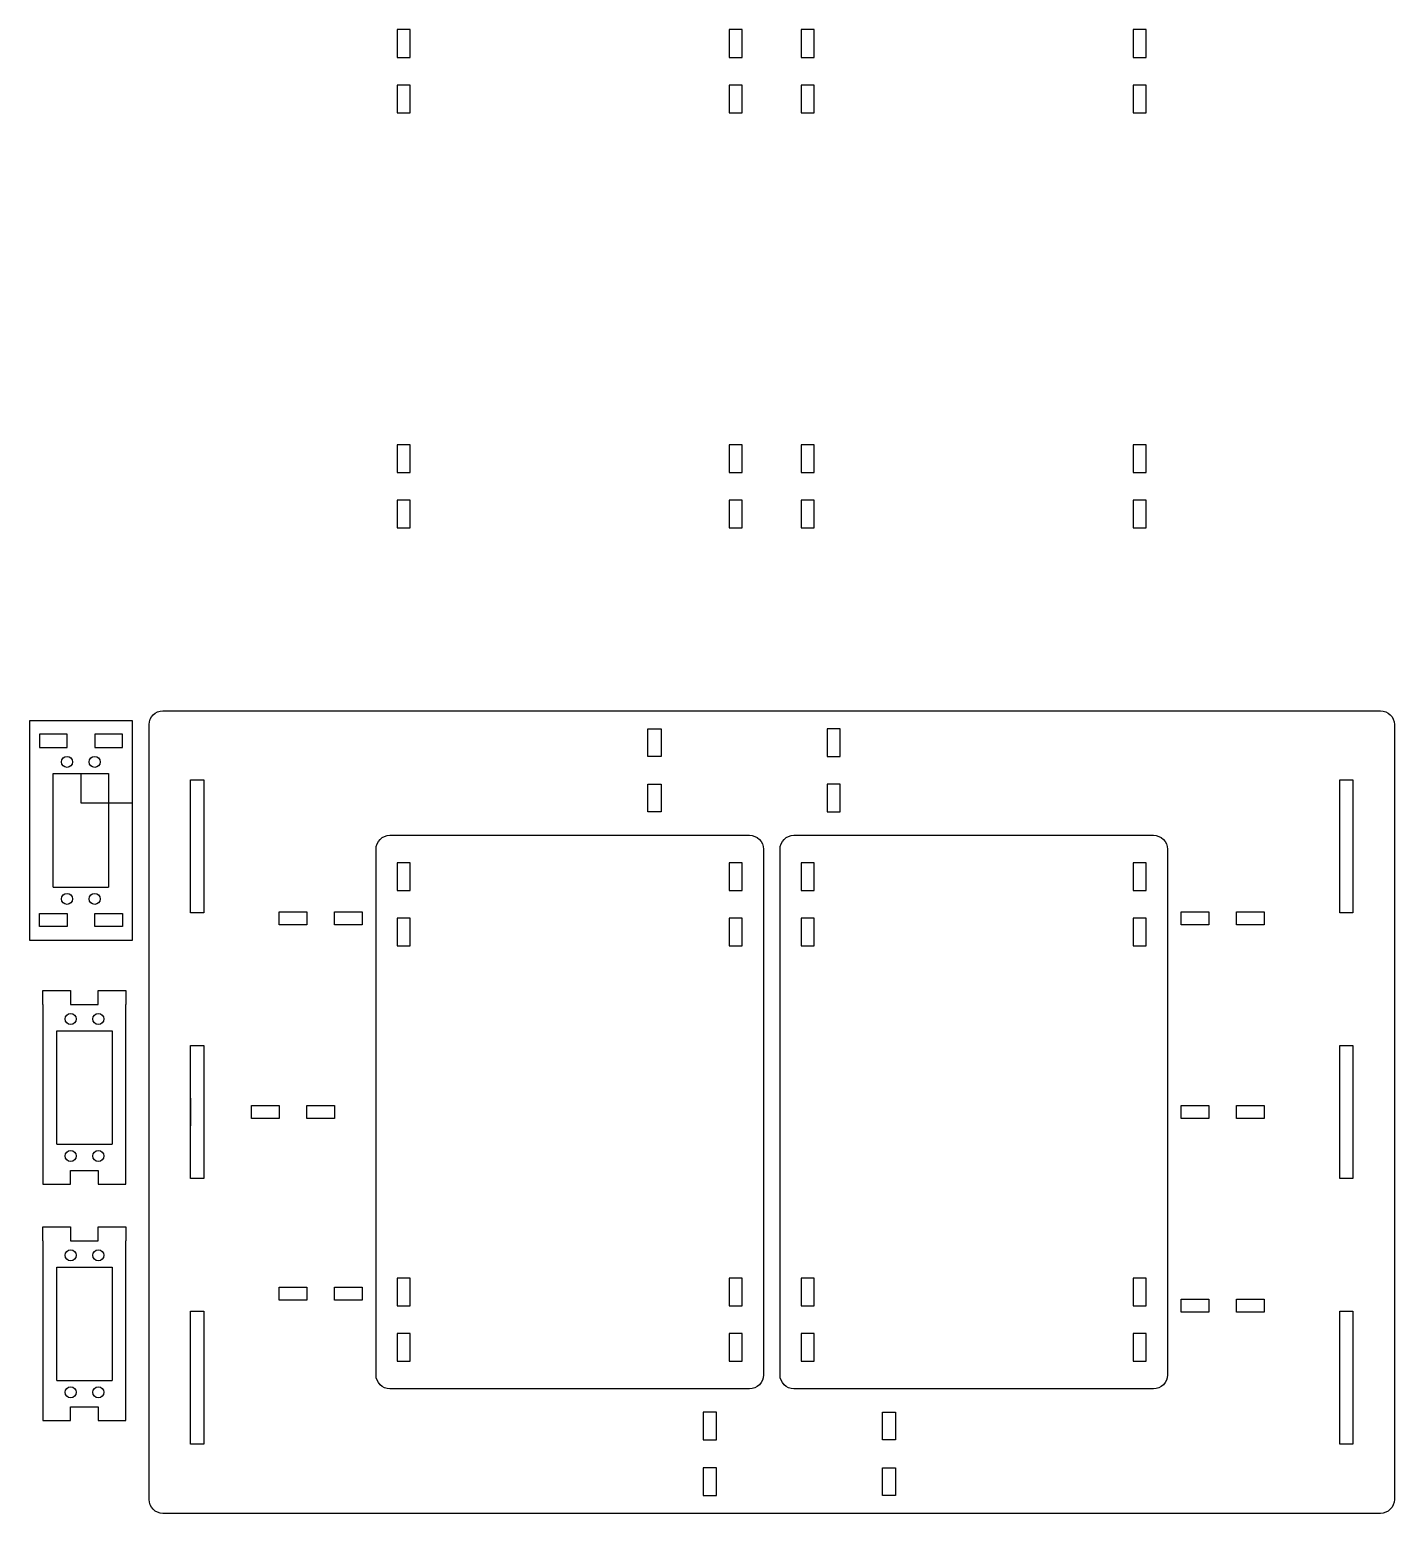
# Model space of a CAD drawing. Header units: inches. Extents: x 67 to 560, y 112 to 648.
import ezdxf

# ---------------------------------------------------------------- set-up
doc = ezdxf.new("R2010")
doc.units = ezdxf.units.IN
doc.header["$MEASUREMENT"] = 0

msp = doc.modelspace()

# ---------------------------------------------------------------- linework, layer by layer
for p, q in [((75.64, 338), (75.64, 379)), ((75.64, 379), (95.64, 379)), ((85.64, 379), (85.64, 368.5)), ((95.64, 379), (95.64, 338)), ((85.64, 368.5), (104.14, 368.5)), ((75.64, 338), (95.64, 338)), ((192.3, 326.73), (192.3, 326.73)), ((71.95, 295.61), (71.95, 300.61)), ((71.95, 300.61), (81.95, 300.61)), ((81.95, 300.61), (81.95, 295.61)), ((91.95, 295.61), (91.95, 300.61)), ((91.95, 300.61), (101.95, 300.61)), ((101.95, 300.61), (101.95, 295.61)), ((71.95, 295.61), (71.95, 235.61)), ((81.95, 295.61), (91.95, 295.61)), ((101.95, 235.61), (101.95, 295.61)), ((76.95, 245.11), (76.95, 286.11)), ((76.95, 286.11), (96.95, 286.11)), ((96.95, 286.11), (96.95, 245.11)), ((125.3, 261.73), (125.3, 251.73)), ((76.95, 245.11), (96.95, 245.11)), ((71.95, 235.61), (71.95, 230.61)), ((71.95, 230.61), (81.95, 230.61)), ((81.95, 230.61), (81.95, 235.61)), ((81.95, 235.61), (91.95, 235.61)), ((91.95, 235.61), (91.95, 230.61)), ((91.95, 230.61), (101.95, 230.61)), ((101.95, 230.61), (101.95, 235.61)), ((71.95, 210.23), (71.95, 215.23)), ((71.95, 215.23), (81.95, 215.23)), ((81.95, 215.23), (81.95, 210.23)), ((91.95, 210.23), (91.95, 215.23)), ((91.95, 215.23), (101.95, 215.23)), ((101.95, 215.23), (101.95, 210.23)), ((71.95, 210.23), (71.95, 150.23)), ((81.95, 210.23), (91.95, 210.23)), ((101.95, 150.23), (101.95, 210.23)), ((76.95, 159.73), (76.95, 200.73)), ((76.95, 200.73), (96.95, 200.73)), ((96.95, 200.73), (96.95, 159.73)), ((192.3, 186.73), (192.3, 191.1)), ((76.95, 159.73), (96.95, 159.73)), ((322.3, 156.73), (322.3, 156.73)), ((468.3, 156.73), (468.3, 156.73)), ((71.95, 150.23), (71.95, 145.23)), ((81.95, 145.23), (81.95, 150.23)), ((81.95, 150.23), (91.95, 150.23)), ((91.95, 150.23), (91.95, 145.23)), ((101.95, 145.23), (101.95, 150.23)), ((71.95, 145.23), (81.95, 145.23)), ((91.95, 145.23), (101.95, 145.23))]:
    msp.add_line(p, q)
for points in [[(199.92, 647.83), (199.92, 637.83), (204.67, 637.83), (204.67, 647.83)], [(319.92, 647.83), (319.92, 637.83), (324.67, 637.83), (324.67, 647.83)], [(345.92, 647.83), (345.92, 637.83), (350.67, 637.83), (350.67, 647.83)], [(465.92, 647.83), (465.92, 637.83), (470.67, 637.83), (470.67, 647.83)], [(199.92, 627.83), (199.92, 617.83), (204.67, 617.83), (204.67, 627.83)], [(319.92, 627.83), (319.92, 617.83), (324.67, 617.83), (324.67, 627.83)], [(345.92, 627.83), (345.92, 617.83), (350.67, 617.83), (350.67, 627.83)], [(465.92, 627.83), (465.92, 617.83), (470.67, 617.83), (470.67, 627.83)], [(199.92, 497.83), (199.92, 487.83), (204.67, 487.83), (204.67, 497.83)], [(319.92, 497.83), (319.92, 487.83), (324.67, 487.83), (324.67, 497.83)], [(345.92, 497.83), (345.92, 487.83), (350.67, 487.83), (350.67, 497.83)], [(465.92, 497.83), (465.92, 487.83), (470.67, 487.83), (470.67, 497.83)], [(199.92, 477.83), (199.92, 467.83), (204.67, 467.83), (204.67, 477.83)], [(319.92, 477.83), (319.92, 467.83), (324.67, 467.83), (324.67, 477.83)], [(345.92, 477.83), (345.92, 467.83), (350.67, 467.83), (350.67, 477.83)], [(465.92, 477.83), (465.92, 467.83), (470.67, 467.83), (470.67, 477.83)], [(67.14, 398.25), (104.14, 398.25), (104.14, 318.75), (67.14, 318.75)], [(80.64, 393.25), (70.64, 393.25), (70.64, 388.5), (80.64, 388.5)], [(100.64, 393.25), (90.64, 393.25), (90.64, 388.5), (100.64, 388.5)], [(290.55, 385.23), (290.55, 395.23), (295.3, 395.23), (295.3, 385.23)], [(360.05, 385.23), (360.05, 395.23), (355.3, 395.23), (355.3, 385.23)], [(125.3, 376.73), (130.05, 376.73), (130.05, 328.73), (125.3, 328.73)], [(540.55, 376.73), (545.3, 376.73), (545.3, 328.73), (540.55, 328.73)], [(290.55, 365.23), (290.55, 375.23), (295.3, 375.23), (295.3, 365.23)], [(360.05, 365.23), (360.05, 375.23), (355.3, 375.23), (355.3, 365.23)], [(199.92, 346.73), (199.92, 336.73), (204.67, 336.73), (204.67, 346.73)], [(319.92, 346.73), (319.92, 336.73), (324.67, 336.73), (324.67, 346.73)], [(345.92, 346.73), (345.92, 336.73), (350.67, 336.73), (350.67, 346.73)], [(465.92, 346.73), (465.92, 336.73), (470.67, 336.73), (470.67, 346.73)], [(80.64, 323.75), (70.64, 323.75), (70.64, 328.5), (80.64, 328.5)], [(100.64, 323.75), (90.64, 323.75), (90.64, 328.5), (100.64, 328.5)], [(157.3, 329.11), (167.3, 329.11), (167.3, 324.36), (157.3, 324.36)], [(177.3, 329.11), (187.3, 329.11), (187.3, 324.36), (177.3, 324.36)], [(483.3, 329.11), (493.3, 329.11), (493.3, 324.36), (483.3, 324.36)], [(503.3, 329.11), (513.3, 329.11), (513.3, 324.36), (503.3, 324.36)], [(199.92, 326.73), (199.92, 316.73), (204.67, 316.73), (204.67, 326.73)], [(319.92, 326.73), (319.92, 316.73), (324.67, 316.73), (324.67, 326.73)], [(345.92, 326.73), (345.92, 316.73), (350.67, 316.73), (350.67, 326.73)], [(465.92, 326.73), (465.92, 316.73), (470.67, 316.73), (470.67, 326.73)], [(125.3, 280.73), (130.05, 280.73), (130.05, 232.73), (125.3, 232.73)], [(540.55, 280.73), (545.3, 280.73), (545.3, 232.73), (540.55, 232.73)], [(147.3, 259.11), (157.3, 259.11), (157.3, 254.36), (147.3, 254.36)], [(167.3, 259.11), (177.3, 259.11), (177.3, 254.36), (167.3, 254.36)], [(483.3, 259.11), (493.3, 259.11), (493.3, 254.36), (483.3, 254.36)], [(503.3, 259.11), (513.3, 259.11), (513.3, 254.36), (503.3, 254.36)], [(157.3, 193.47), (167.3, 193.47), (167.3, 188.72), (157.3, 188.72)], [(177.3, 193.47), (187.3, 193.47), (187.3, 188.72), (177.3, 188.72)], [(199.92, 196.73), (199.92, 186.73), (204.67, 186.73), (204.67, 196.73)], [(319.92, 196.73), (319.92, 186.73), (324.67, 186.73), (324.67, 196.73)], [(345.92, 196.73), (345.92, 186.73), (350.67, 186.73), (350.67, 196.73)], [(465.92, 196.73), (465.92, 186.73), (470.67, 186.73), (470.67, 196.73)], [(483.3, 189.11), (493.3, 189.11), (493.3, 184.36), (483.3, 184.36)], [(503.3, 189.11), (513.3, 189.11), (513.3, 184.36), (503.3, 184.36)], [(125.3, 184.73), (130.05, 184.73), (130.05, 136.73), (125.3, 136.73)], [(540.55, 184.73), (545.3, 184.73), (545.3, 136.73), (540.55, 136.73)], [(199.92, 176.73), (199.92, 166.73), (204.67, 166.73), (204.67, 176.73)], [(319.92, 176.73), (319.92, 166.73), (324.67, 166.73), (324.67, 176.73)], [(345.92, 176.73), (345.92, 166.73), (350.67, 166.73), (350.67, 176.73)], [(465.92, 176.73), (465.92, 166.73), (470.67, 166.73), (470.67, 176.73)], [(310.55, 148.23), (310.55, 138.23), (315.3, 138.23), (315.3, 148.23)], [(380.05, 148.23), (380.05, 138.23), (375.3, 138.23), (375.3, 148.23)], [(310.55, 128.23), (310.55, 118.23), (315.3, 118.23), (315.3, 128.23)], [(380.05, 128.23), (380.05, 118.23), (375.3, 118.23), (375.3, 128.23)]]:
    msp.add_lwpolyline(points, close=True)
for points in [[(110.3, 396.73, -0.414214), (115.3, 401.73), (555.3, 401.73, -0.414214), (560.3, 396.73), (560.3, 116.73, -0.414214), (555.3, 111.73), (115.3, 111.73, -0.414214), (110.3, 116.73)], [(197.3, 356.73), (327.3, 356.73, -0.414214), (332.3, 351.73), (332.3, 161.73, -0.414214), (327.3, 156.73), (197.3, 156.73, -0.414214), (192.3, 161.73), (192.3, 351.73, -0.414214)], [(343.3, 356.73), (473.3, 356.73, -0.414214), (478.3, 351.73), (478.3, 161.73, -0.414214), (473.3, 156.73), (343.3, 156.73, -0.414214), (338.3, 161.73), (338.3, 351.73, -0.414214)]]:
    msp.add_lwpolyline(points, format="xyb", close=True)
for centre in [(80.64, 383.25), (90.64, 383.25), (80.64, 333.75), (90.64, 333.75), (81.95, 290.36), (91.95, 290.36), (81.95, 240.86), (91.95, 240.86), (81.95, 204.98), (91.95, 204.98), (81.95, 155.48), (91.95, 155.48)]:
    msp.add_circle(centre, 2)

doc.saveas('drawing.dxf')
